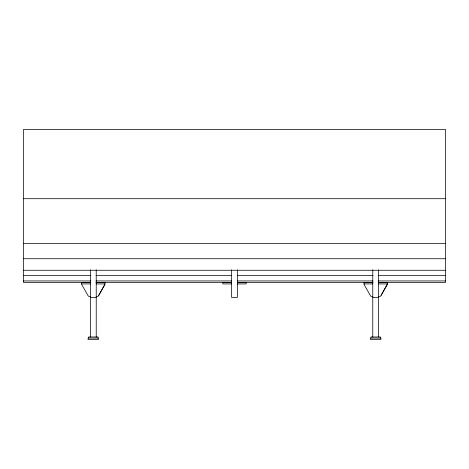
<?xml version="1.0" encoding="UTF-8"?>
<svg xmlns="http://www.w3.org/2000/svg" width="469" height="469" viewBox="0 0 469 469"><rect width="100%" height="100%" fill="white"/><g stroke="black" fill="none" stroke-linecap="round" stroke-linejoin="round"><path stroke-width="0.7" d="M96.227 296.66L98.285 296.173L104.622 284.683M378.594 296.66L380.658 296.173L387.33 284.067M98.771 295.329L104.956 284.454L104.956 282.467L96.227 282.467M381.145 295.329L387.33 284.454L387.33 282.467L378.594 282.467M23.45 198.709L445.55 198.709M23.45 243.593L445.55 243.593M23.45 258.741L445.55 258.741M23.45 270.267L445.55 270.267M23.45 275.502L90.869 275.502M95.998 275.502L231.569 275.502M237.431 275.502L373.002 275.502M378.131 275.502L445.55 275.502M23.45 280.943L90.869 280.943M95.998 280.943L231.569 280.943M237.431 280.943L373.002 280.943M378.131 280.943L445.55 280.943M90.869 282.397L23.45 282.397L23.45 129.473L445.55 129.473L445.55 282.397L378.131 282.397M95.998 282.397L231.569 282.397M237.431 282.397L373.002 282.397M90.406 282.467L81.67 282.467L81.67 284.454L88.342 296.173L90.406 296.66M231.586 282.461L222.857 282.461L222.857 283.921L231.586 283.921M237.414 282.461L246.143 282.461L246.143 283.921L237.414 283.921M372.773 282.467L364.044 282.467L364.044 284.454L370.715 296.173L372.773 296.66M81.67 283.927L90.406 283.927M96.227 283.927L104.956 283.927M364.044 283.927L372.773 283.927M378.594 283.927L387.33 283.927M90.406 297.387L96.227 297.387M372.773 297.387L378.594 297.387M88.283 339.527L98.349 339.527M370.651 339.527L380.717 339.527M381.145 339.099L380.717 338.067L370.651 338.067L370.229 339.099M380.418 338.067L380.418 336.976L370.956 336.976L370.956 338.067M378.594 269.734L378.594 336.976M372.773 269.734L372.773 336.976M237.414 269.734L237.414 297.387L231.586 297.387L231.586 269.734M98.771 339.099L98.349 338.067L88.283 338.067L87.855 339.099M98.044 338.067L98.044 336.976L88.582 336.976L88.582 338.067M96.227 269.734L96.227 336.976M90.406 269.734L90.406 336.976"/></g></svg>
